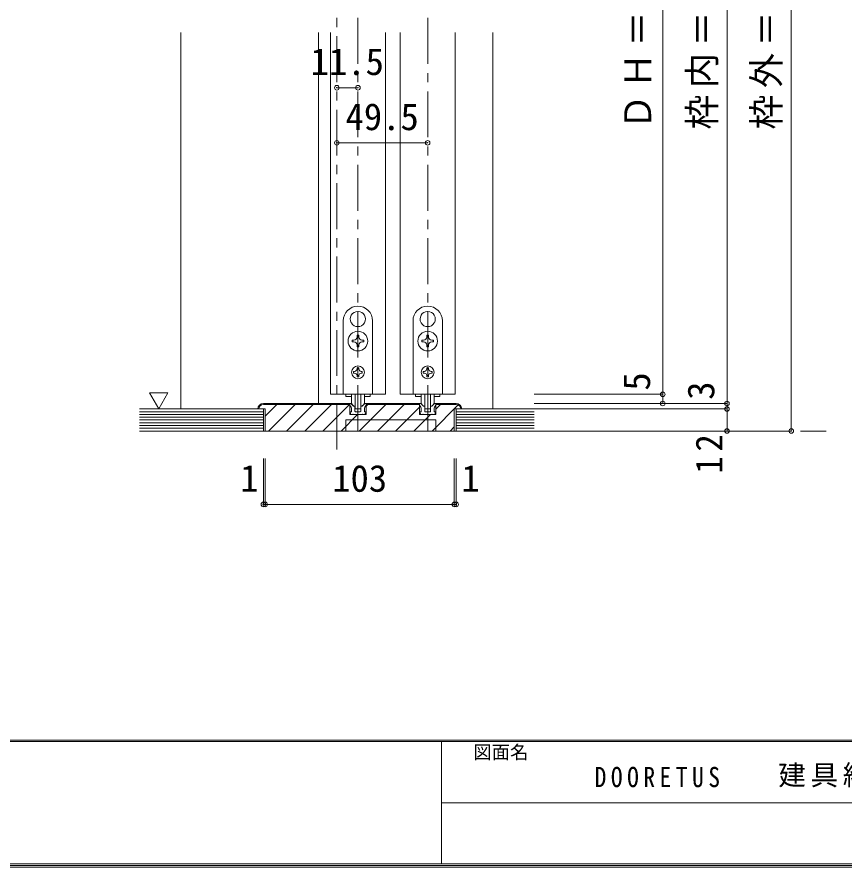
# Model space of a CAD drawing. Units: millimetres at full size, sheet at 1:5. Extents: x -957 to 993, y -705 to 708.
# Drawn here: x -213.5 to 237.4, y -689.1 to -226 of the extents above; entities that cross this region are included whole.
import ezdxf
from ezdxf.enums import TextEntityAlignment as Align

# ---------------------------------------------------------------- set-up
doc = ezdxf.new("R2010")
doc.units = ezdxf.units.MM
doc.header["$LTSCALE"] = 5
doc.header["$PDMODE"] = 32
doc.header["$PDSIZE"] = 2.5
doc.linetypes.add('CHAIN1', pattern=[8, 5, -1, 1, -1])
doc.layers.add('0-B_寸法', color=7, linetype='Continuous', lineweight=9)
doc.layers.add('F-1_枠', color=6, linetype='Continuous', lineweight=9)
doc.layers.add('F-0_補助線', color=7, linetype='Continuous')
doc.layers.add('F-A_文字', color=7, linetype='Continuous')
doc.styles.add('ＭＳ ゴシック', font='')
doc.styles.get('ＭＳ ゴシック').set_extended_font_data('MS Gothic')

msp = doc.modelspace()

# ---------------------------------------------------------------- linework, layer by layer
at = {"layer": '0-B_寸法', "linetype": 'CHAIN1'}
for p, q in [((-39.31, -461.564), (-39.31, 68.088)), ((-27.81, -451.564), (-27.81, -7.564)), ((10.19, -451.564), (10.19, -7.564)), ((-146.81, -451.564), (227.19, -451.564))]:
    msp.add_line(p, q, dxfattribs=at)
at = {"layer": '0-B_寸法'}
for p, q in [((208.19, -451.564), (208.19, -1.564)), ((173.19, -451.564), (173.19, -31.564)), ((138.19, -45.564), (138.19, -431.564)), ((-124.31, -234.564), (-124.31, -439.564)), ((-49.31, -234.564), (-49.31, -436.564)), ((-42.81, -234.564), (-42.81, -431.564)), ((-12.81, -234.564), (-12.81, -431.564)), ((-4.81, -234.564), (-4.81, -431.564)), ((25.19, -234.564), (25.19, -431.564)), ((45.69, -439.564), (45.69, -234.564)), ((-27.909, -386.415), (-27.81, -386.514)), ((-27.712, -386.415), (-27.81, -386.514)), ((10.091, -386.415), (10.19, -386.514)), ((10.288, -386.415), (10.19, -386.514)), ((-35.81, -431.564), (-35.81, -391.564)), ((-31.453, -392.552), (-31.318, -392.589)), ((-31.354, -392.724), (-31.318, -392.589)), ((-24.168, -392.552), (-24.303, -392.589)), ((-24.267, -392.724), (-24.303, -392.589)), ((-19.81, -391.564), (-19.81, -431.564)), ((2.19, -431.564), (2.19, -391.564)), ((6.547, -392.552), (6.682, -392.589)), ((6.646, -392.724), (6.682, -392.589)), ((13.832, -392.552), (13.697, -392.589)), ((13.733, -392.724), (13.697, -392.589)), ((18.19, -391.564), (18.19, -431.564)), ((-30.01, -402.064), (-30.96, -402.064)), ((-30.96, -402.064), (-30.96, -403.064)), ((-28.31, -399.414), (-28.31, -400.364)), ((-27.31, -399.414), (-28.31, -399.414)), ((-27.31, -400.364), (-27.31, -399.414)), ((-24.66, -402.064), (-25.61, -402.064)), ((-24.66, -403.064), (-24.66, -402.064)), ((7.99, -402.064), (7.04, -402.064)), ((7.04, -402.064), (7.04, -403.064)), ((9.69, -399.414), (9.69, -400.364)), ((10.69, -399.414), (9.69, -399.414)), ((10.69, -400.364), (10.69, -399.414)), ((13.34, -402.064), (12.39, -402.064)), ((13.34, -403.064), (13.34, -402.064)), ((-30.96, -403.064), (-30.01, -403.064)), ((-27.31, -405.714), (-27.31, -404.764)), ((-25.61, -403.064), (-24.66, -403.064)), ((7.04, -403.064), (7.99, -403.064)), ((10.69, -405.714), (10.69, -404.764)), ((12.39, -403.064), (13.34, -403.064)), ((-29.61, -419.064), (-30.21, -419.064)), ((-30.21, -419.064), (-30.21, -420.064)), ((-30.21, -420.064), (-29.61, -420.064)), ((-28.31, -417.164), (-27.31, -417.164)), ((-28.31, -417.164), (-28.31, -417.764)), ((-27.31, -417.164), (-27.31, -417.764)), ((-26.01, -419.064), (-25.41, -419.064)), ((8.39, -419.064), (7.79, -419.064)), ((7.79, -419.064), (7.79, -420.064)), ((7.79, -420.064), (8.39, -420.064)), ((9.69, -417.164), (10.69, -417.164)), ((9.69, -417.164), (9.69, -417.764)), ((10.69, -417.164), (10.69, -417.764)), ((11.99, -419.064), (12.59, -419.064)), ((-28.31, -421.364), (-28.31, -421.964)), ((-27.31, -421.964), (-28.31, -421.964)), ((-27.31, -421.364), (-27.31, -421.964)), ((9.69, -421.364), (9.69, -421.964)), ((10.69, -421.964), (9.69, -421.964)), ((10.69, -421.364), (10.69, -421.964)), ((-141.246, -430.75), (-136.246, -439.41)), ((-12.81, -431.564), (-42.81, -431.564)), ((-19.81, -431.564), (-35.81, -431.564)), ((-34.41, -431.564), (-34.41, -432.764)), ((-34.41, -432.764), (-31.278, -432.764)), ((-31.31, -435.985), (-31.31, -431.564)), ((-29.31, -431.564), (-29.31, -439.185)), ((-26.31, -431.564), (-26.31, -439.185)), ((-24.343, -432.764), (-21.21, -432.764)), ((-24.31, -435.985), (-24.31, -431.564)), ((-21.21, -431.564), (-21.21, -432.764)), ((-4.81, -431.564), (25.19, -431.564)), ((18.19, -431.564), (2.19, -431.564)), ((3.59, -431.564), (3.59, -432.764)), ((3.59, -432.764), (6.722, -432.764)), ((6.69, -435.985), (6.69, -431.564)), ((8.69, -431.564), (8.69, -439.185)), ((11.69, -431.564), (11.69, -439.185)), ((13.657, -432.764), (16.79, -432.764)), ((13.69, -435.985), (13.69, -431.564)), ((16.79, -431.564), (16.79, -432.764)), ((138.19, -431.564), (68.19, -431.564)), ((138.19, -431.564), (138.19, -436.564)), ((-79.31, -439.564), (-146.81, -439.564)), ((-82.31, -439.564), (-78.31, -439.564)), ((-79.31, -436.564), (-32.21, -436.564)), ((-79.31, -437.064), (-32.21, -437.064)), ((-79.31, -451.564), (-79.31, -439.564)), ((-78.31, -443.421), (-71.953, -437.064)), ((-78.31, -439.564), (-78.31, -451.564)), ((-76.554, -451.564), (-62.054, -437.064)), ((-66.654, -451.564), (-52.154, -437.064)), ((-56.755, -451.564), (-42.255, -437.064)), ((-46.856, -451.564), (-32.356, -437.064)), ((-32.31, -436.564), (-31.768, -436.564)), ((-32.31, -437.564), (-32.31, -436.564)), ((-32.21, -442.564), (-32.21, -436.564)), ((-30.148, -437.976), (-31.414, -436.71)), ((-31.31, -441.064), (-31.31, -439.8)), ((-29.936, -438.064), (-29.61, -438.064)), ((-29.41, -440.764), (-29.41, -438.264)), ((-26.61, -439.485), (-29.01, -439.485)), ((-27.057, -451.564), (-12.557, -437.064)), ((-26.21, -440.764), (-26.21, -438.264)), ((-25.685, -438.064), (-26.01, -438.064)), ((-25.473, -437.976), (-24.207, -436.71)), ((-24.31, -441.064), (-24.31, -439.8)), ((-23.41, -442.564), (-23.41, -436.564)), ((5.79, -437.064), (-23.41, -437.064)), ((-23.41, -438.018), (-22.456, -437.064)), ((-17.157, -451.564), (-2.657, -437.064)), ((-7.258, -451.564), (5.79, -438.516)), ((5.69, -436.564), (6.232, -436.564)), ((5.69, -437.564), (5.69, -436.564)), ((7.852, -437.976), (6.586, -436.71)), ((6.69, -441.064), (6.69, -439.8)), ((8.064, -438.064), (8.39, -438.064)), ((8.59, -440.764), (8.59, -438.264)), ((11.39, -439.485), (8.99, -439.485)), ((11.79, -440.764), (11.79, -438.264)), ((12.315, -438.064), (11.99, -438.064)), ((12.527, -437.976), (13.793, -436.71)), ((12.541, -451.564), (26.787, -437.318)), ((13.69, -441.064), (13.69, -439.8)), ((14.59, -442.564), (14.59, -436.564)), ((25.69, -436.564), (14.59, -436.564)), ((14.59, -439.616), (17.142, -437.064)), ((25.69, -437.064), (14.59, -437.064)), ((24.69, -451.564), (24.69, -439.564)), ((28.69, -439.564), (24.69, -439.564)), ((25.69, -439.564), (68.19, -439.564)), ((25.69, -451.564), (25.69, -439.564)), ((173.19, -436.564), (68.19, -436.564)), ((173.19, -439.564), (68.19, -439.564)), ((-79.31, -441.064), (-146.81, -441.064)), ((-79.31, -442.564), (-146.81, -442.564)), ((-79.31, -444.064), (-146.81, -444.064)), ((-36.956, -451.564), (-27.956, -442.564)), ((-23.41, -442.564), (-32.21, -442.564)), ((-31.61, -442.564), (-32.096, -441.337)), ((-31.31, -441.064), (-31.91, -441.064)), ((-30.51, -442.564), (-31.61, -442.564)), ((-30.51, -442.564), (-30.31, -442.364)), ((-30.31, -442.364), (-30.11, -442.564)), ((-25.51, -442.564), (-30.11, -442.564)), ((-27.81, -441.364), (-27.51, -441.064)), ((-27.51, -441.064), (-26.51, -441.064)), ((-25.31, -442.364), (-25.51, -442.564)), ((-25.11, -442.564), (-25.31, -442.364)), ((-25.11, -442.564), (-24.01, -442.564)), ((-24.31, -441.064), (-23.71, -441.064)), ((-24.01, -442.564), (-23.525, -441.337)), ((2.642, -451.564), (11.642, -442.564)), ((14.59, -442.564), (5.79, -442.564)), ((6.39, -442.564), (5.904, -441.337)), ((6.69, -441.064), (6.09, -441.064)), ((7.49, -442.564), (6.39, -442.564)), ((7.49, -442.564), (7.69, -442.364)), ((7.69, -442.364), (7.89, -442.564)), ((12.49, -442.564), (7.89, -442.564)), ((10.19, -441.364), (10.49, -441.064)), ((10.49, -441.064), (11.49, -441.064)), ((12.69, -442.364), (12.49, -442.564)), ((12.89, -442.564), (12.69, -442.364)), ((12.89, -442.564), (13.99, -442.564)), ((13.69, -441.064), (14.29, -441.064)), ((13.99, -442.564), (14.475, -441.337)), ((25.69, -441.064), (68.19, -441.064)), ((25.69, -442.564), (68.19, -442.564)), ((25.69, -444.064), (68.19, -444.064)), ((-79.31, -445.564), (-146.81, -445.564)), ((-79.31, -447.064), (-146.81, -447.064)), ((-79.31, -448.564), (-146.81, -448.564)), ((-34.31, -445.564), (14.69, -445.564)), ((-34.31, -451.564), (-34.31, -445.564)), ((14.69, -451.564), (14.69, -445.564)), ((25.69, -445.564), (68.19, -445.564)), ((25.69, -447.064), (68.19, -447.064)), ((25.69, -448.564), (68.19, -448.564)), ((-79.31, -450.064), (-146.81, -450.064)), ((-79.31, -451.564), (-146.81, -451.564)), ((-79.31, -451.564), (24.69, -451.564)), ((22.441, -451.564), (24.69, -449.315)), ((25.69, -450.064), (68.19, -450.064)), ((25.69, -451.564), (68.19, -451.564)), ((208.19, -451.564), (68.19, -451.564)), ((208.19, -451.564), (68.19, -451.564))]:
    msp.add_line(p, q, dxfattribs=at)
at = {"layer": '0-B_寸法', "color": 4}
for p, q in [((-39.31, -264.564), (-27.81, -264.564)), ((-39.31, -294.564), (10.19, -294.564)), ((-79.31, -491.564), (-79.31, -466.564)), ((-78.31, -491.564), (-78.31, -466.564)), ((24.69, -491.564), (24.69, -466.564)), ((25.69, -491.564), (25.69, -466.564)), ((-79.31, -491.564), (-78.31, -491.564)), ((-78.31, -491.564), (24.69, -491.564)), ((24.69, -491.564), (25.69, -491.564))]:
    msp.add_line(p, q, dxfattribs=at)
at = {"layer": '0-B_寸法'}
for points in [[(-28.31, -404.764), (-28.31, -405.714), (-27.31, -405.714)], [(9.69, -404.764), (9.69, -405.714), (10.69, -405.714)], [(-25.41, -419.064), (-25.41, -420.064), (-26.01, -420.064)], [(12.59, -419.064), (12.59, -420.064), (11.99, -420.064)], [(-141.246, -430.75), (-131.246, -430.75), (-136.246, -439.41)], [(-23.31, -437.564), (-23.31, -436.564), (-23.853, -436.564)], [(5.79, -442.564), (5.79, -436.564), (-23.41, -436.564)], [(14.69, -437.564), (14.69, -436.564), (14.147, -436.564)], [(-29.11, -441.064), (-28.11, -441.064), (-27.81, -441.364)], [(8.89, -441.064), (9.89, -441.064), (10.19, -441.364)]]:
    msp.add_lwpolyline(points, dxfattribs=at)
for centre, radius in [((-27.81, -402.564), 5.35), ((10.19, -402.564), 5.35), ((-27.81, -419.564), 3.5), ((10.19, -419.564), 3.5)]:
    msp.add_circle(centre, radius, dxfattribs=at)
for centre, radius, start, end in [((-27.81, -391.564), 8, 0, 180), ((10.19, -391.564), 8, 0, 180), ((-27.81, -390.564), 4.15, 91.3645, 208.6355), ((-27.81, -390.564), 4.15, 331.3645, 88.6355), ((10.19, -390.564), 4.15, 91.3645, 208.6355), ((10.19, -390.564), 4.15, 331.3645, 88.6355), ((-27.81, -390.564), 4.15, 211.3645, 328.6355), ((10.19, -390.564), 4.15, 211.3645, 328.6355), ((-30.01, -400.364), 1.7, 270, 0), ((-25.61, -400.364), 1.7, 180, 270), ((7.99, -400.364), 1.7, 270, 0), ((12.39, -400.364), 1.7, 180, 270), ((-30.01, -404.764), 1.7, 0, 90), ((-25.61, -404.764), 1.7, 90, 180), ((7.99, -404.764), 1.7, 0, 90), ((12.39, -404.764), 1.7, 90, 180), ((-29.61, -417.764), 1.3, 270, 0), ((-29.61, -421.364), 1.3, 0, 90), ((-26.01, -417.764), 1.3, 180, 270), ((-26.01, -421.364), 1.3, 90, 180), ((8.39, -417.764), 1.3, 270, 0), ((8.39, -421.364), 1.3, 0, 90), ((11.99, -417.764), 1.3, 180, 270), ((11.99, -421.364), 1.3, 90, 180), ((-79.31, -439.564), 3, 90, 180), ((-79.31, -439.564), 2.5, 90, 180), ((-34.31, -439.8), 3, 0, 48.19), ((-31.768, -437.064), 0.5, 45, 90), ((-29.31, -435.985), 2, 180, 264.78409), ((-29.936, -437.764), 0.3, 225, 270), ((-29.61, -438.264), 0.2, 0, 90), ((-29.51, -438.176), 0.2, 0, 84.78409), ((-29.01, -439.185), 0.3, 180, 270), ((-26.61, -439.185), 0.3, 270, 0), ((-26.11, -438.176), 0.2, 95.21591, 180), ((-26.01, -438.264), 0.2, 90, 180), ((-26.31, -435.985), 2, 275.21591, 0), ((-25.685, -437.764), 0.3, 270, 315), ((-21.311, -439.8), 3, 131.81, 180), ((-23.853, -437.064), 0.5, 90, 135), ((3.69, -439.8), 3, 0, 48.19), ((6.232, -437.064), 0.5, 45, 90), ((8.69, -435.985), 2, 180, 264.78409), ((8.064, -437.764), 0.3, 225, 270), ((8.39, -438.264), 0.2, 0, 90), ((8.49, -438.176), 0.2, 0, 84.78409), ((8.99, -439.185), 0.3, 180, 270), ((11.39, -439.185), 0.3, 270, 0), ((11.89, -438.176), 0.2, 95.21591, 180), ((11.99, -438.264), 0.2, 90, 180), ((11.69, -435.985), 2, 275.21591, 0), ((12.315, -437.764), 0.3, 270, 315), ((16.689, -439.8), 3, 131.81, 180), ((14.147, -437.064), 0.5, 90, 135), ((25.69, -439.564), 3, 0, 90), ((25.69, -439.564), 2.5, 0, 90), ((-31.91, -441.264), 0.2, 90, 201.616), ((-29.11, -440.764), 0.3, 180, 270), ((-26.51, -440.764), 0.3, 270, 0), ((-23.71, -441.264), 0.2, 338.384, 90), ((6.09, -441.264), 0.2, 90, 201.616), ((8.89, -440.764), 0.3, 180, 270), ((11.49, -440.764), 0.3, 270, 0), ((14.29, -441.264), 0.2, 338.384, 90)]:
    msp.add_arc(centre, radius, start, end, dxfattribs=at)
for p in [(-39.31, -264.564), (-27.81, -264.564), (-39.31, -294.564), (10.19, -294.564), (138.19, -431.564), (138.19, -436.564), (173.19, -436.564), (173.19, -439.564), (173.19, -451.564), (208.19, -451.564), (-79.31, -491.564), (-78.31, -491.564), (24.69, -491.564), (25.69, -491.564)]:
    msp.add_point(p, dxfattribs=at)
at = {"layer": 'F-1_枠'}
for p, q in [((992.782, -619.898), (-957.218, -619.898)), ((992.782, -620.731), (-957.218, -620.731)), ((17.782, -620.731), (17.782, -687.398)), ((17.782, -654.065), (991.115, -654.066)), ((992.782, -687.398), (-957.218, -687.398)), ((992.782, -688.231), (-957.218, -688.231)), ((992.782, -689.065), (-957.218, -689.065))]:
    msp.add_line(p, q, dxfattribs=at)

# ---------------------------------------------------------------- texts
at = {"layer": '0-B_寸法', "style": 'ＭＳ ゴシック'}
for s, p in [('11.5', (-53.56, -262.064)), ('49.5', (-34.56, -292.064)), ('1', (-91.889, -489.064)), ('103', (-41.81, -489.064)), ('1', (28.528, -489.064))]:
    msp.add_text(s, height=14.66, dxfattribs=at).set_placement(p, align=Align.BOTTOM_LEFT)
for s, p in [('5', (135.69, -429.564)), ('3', (170.69, -434.564))]:
    msp.add_text(s, height=14.66, rotation=90, dxfattribs=at).set_placement(p, align=Align.BOTTOM_LEFT)
at = {"layer": '0-B_寸法', "char_height": 14.66, "attachment_point": 7, "rotation": 90, "style": 'ＭＳ ゴシック'}
for s, insert in [('\\T1.19;\\W0.95;ＤＨ＝1,983', (135.69, -287.314)), ('\\T1.19;\\W0.95;枠内＝2,002', (170.69, -287.314)), ('\\T1.19;\\W0.95;枠外＝2,047', (205.69, -287.314)), ('\\T1.27;\\W0.95;12', (170.69, -474.814))]:
    msp.add_mtext(s, dxfattribs=dict(at, insert=insert))
at = {"layer": 'F-0_補助線', "insert": (101.115, -645.731), "char_height": 11, "attachment_point": 7, "style": 'ＭＳ ゴシック'}
msp.add_mtext('\\T1.39;\\W0.85;DOORETUS', dxfattribs=at)
at = {"layer": 'F-A_文字', "style": 'ＭＳ ゴシック'}
msp.add_text('図面名', height=7.331, dxfattribs=at).set_placement((35.028, -632.398), align=Align.BOTTOM_LEFT)
at = {"layer": 'F-A_文字', "insert": (201.115, -645.731), "char_height": 11, "attachment_point": 7, "style": 'ＭＳ ゴシック'}
msp.add_mtext('\\T1.17;建具納まり図', dxfattribs=at)

doc.saveas('drawing.dxf')
